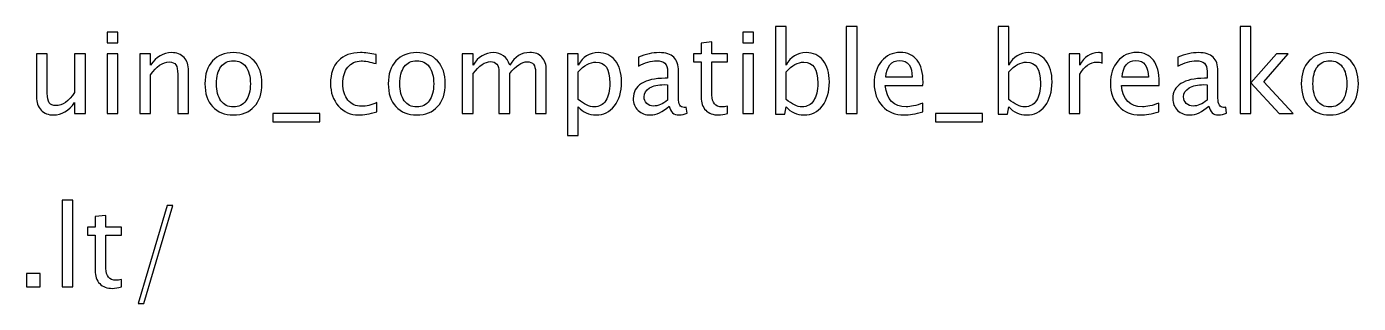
# Model space of a CAD drawing. Header units: centimetres. Extents: x -33.4 to 33.4, y -2.9 to 14.2.
# Drawn here: x 2.66 to 17.67, y 11.03 to 14.15 of the extents above; entities that cross this region are included whole.
import ezdxf

# ---------------------------------------------------------------- set-up
doc = ezdxf.new("R2010")
doc.units = ezdxf.units.CM
doc.header["$MEASUREMENT"] = 0
doc.layers.add('Layer 1', color=7, linetype='Continuous')

msp = doc.modelspace()

# ---------------------------------------------------------------- linework, layer by layer
at = {"layer": 'Layer 1'}
for points, knots in [([(11.09757, 13.16282), (11.09757, 13.16282), (11.09757, 14.14961), (11.09757, 14.14961), (11.09757, 14.14961), (11.09757, 14.14961), (11.21949, 14.14961), (11.21949, 14.14961), (11.21949, 14.14961), (11.21949, 14.14961), (11.21949, 13.71633), (11.21949, 13.71633), (11.21949, 13.71633), (11.26944, 13.81052), (11.34459, 13.85751), (11.4447, 13.85751), (11.4447, 13.85751), (11.52577, 13.85751), (11.58948, 13.82809), (11.63605, 13.76903), (11.63605, 13.76903), (11.68262, 13.70998), (11.7059, 13.62933), (11.7059, 13.5271), (11.7059, 13.5271), (11.7059, 13.41576), (11.67944, 13.3258), (11.62674, 13.25765), (11.62674, 13.25765), (11.57403, 13.18928), (11.50461, 13.1552), (11.41867, 13.1552), (11.41867, 13.1552), (11.33887, 13.1552), (11.27241, 13.18568), (11.21949, 13.24685), (11.21949, 13.24685), (11.21949, 13.24685), (11.20467, 13.16282), (11.20467, 13.16282), (11.20467, 13.16282), (11.20467, 13.16282), (11.09757, 13.16282), (11.09757, 13.16282)], [0, 0, 0, 0, 0.08333333, 0.08333333, 0.08333333, 0.08333333, 0.16666667, 0.16666667, 0.16666667, 0.16666667, 0.25, 0.25, 0.25, 0.25, 0.33333333, 0.33333333, 0.33333333, 0.33333333, 0.41666667, 0.41666667, 0.41666667, 0.41666667, 0.5, 0.5, 0.5, 0.5, 0.58333333, 0.58333333, 0.58333333, 0.58333333, 0.66666667, 0.66666667, 0.66666667, 0.66666667, 0.75, 0.75, 0.75, 0.75, 0.83333333, 0.83333333, 0.83333333, 0.83333333, 1, 1, 1, 1]), ([(11.89682, 13.17044), (11.89682, 13.17044), (11.89682, 14.14961), (11.89682, 14.14961), (11.89682, 14.14961), (11.89682, 14.14961), (12.01874, 14.14961), (12.01874, 14.14961), (12.01874, 14.14961), (12.01874, 14.14961), (12.01874, 13.17044), (12.01874, 13.17044), (12.01874, 13.17044), (12.01874, 13.17044), (11.89682, 13.17044), (11.89682, 13.17044)], [0, 0, 0, 0, 0.2, 0.2, 0.2, 0.2, 0.4, 0.4, 0.4, 0.4, 0.6, 0.6, 0.6, 0.6, 1, 1, 1, 1]), ([(13.60645, 13.16282), (13.60645, 13.16282), (13.60645, 14.14961), (13.60645, 14.14961), (13.60645, 14.14961), (13.60645, 14.14961), (13.72837, 14.14961), (13.72837, 14.14961), (13.72837, 14.14961), (13.72837, 14.14961), (13.72837, 13.71633), (13.72837, 13.71633), (13.72837, 13.71633), (13.77832, 13.81052), (13.85347, 13.85751), (13.95358, 13.85751), (13.95358, 13.85751), (14.03465, 13.85751), (14.09836, 13.82809), (14.14493, 13.76903), (14.14493, 13.76903), (14.1915, 13.70998), (14.21478, 13.62933), (14.21478, 13.5271), (14.21478, 13.5271), (14.21478, 13.41576), (14.18832, 13.3258), (14.13562, 13.25765), (14.13562, 13.25765), (14.08291, 13.18928), (14.01349, 13.1552), (13.92755, 13.1552), (13.92755, 13.1552), (13.84775, 13.1552), (13.78129, 13.18568), (13.72837, 13.24685), (13.72837, 13.24685), (13.72837, 13.24685), (13.71355, 13.16282), (13.71355, 13.16282), (13.71355, 13.16282), (13.71355, 13.16282), (13.60645, 13.16282), (13.60645, 13.16282)], [0, 0, 0, 0, 0.08333333, 0.08333333, 0.08333333, 0.08333333, 0.16666667, 0.16666667, 0.16666667, 0.16666667, 0.25, 0.25, 0.25, 0.25, 0.33333333, 0.33333333, 0.33333333, 0.33333333, 0.41666667, 0.41666667, 0.41666667, 0.41666667, 0.5, 0.5, 0.5, 0.5, 0.58333333, 0.58333333, 0.58333333, 0.58333333, 0.66666667, 0.66666667, 0.66666667, 0.66666667, 0.75, 0.75, 0.75, 0.75, 0.83333333, 0.83333333, 0.83333333, 0.83333333, 1, 1, 1, 1]), ([(16.33419, 13.17044), (16.33419, 13.17044), (16.33419, 14.14961), (16.33419, 14.14961), (16.33419, 14.14961), (16.33419, 14.14961), (16.45611, 14.14961), (16.45611, 14.14961), (16.45611, 14.14961), (16.45611, 14.14961), (16.45611, 13.51694), (16.45611, 13.51694), (16.45611, 13.51694), (16.45611, 13.51694), (16.74186, 13.84354), (16.74186, 13.84354), (16.74186, 13.84354), (16.74186, 13.84354), (16.87352, 13.84354), (16.87352, 13.84354), (16.87352, 13.84354), (16.87352, 13.84354), (16.60047, 13.52943), (16.60047, 13.52943), (16.60047, 13.52943), (16.60047, 13.52943), (16.93067, 13.17044), (16.93067, 13.17044), (16.93067, 13.17044), (16.93067, 13.17044), (16.77361, 13.17044), (16.77361, 13.17044), (16.77361, 13.17044), (16.77361, 13.17044), (16.45611, 13.51567), (16.45611, 13.51567), (16.45611, 13.51567), (16.45611, 13.51567), (16.45611, 13.17044), (16.45611, 13.17044), (16.45611, 13.17044), (16.45611, 13.17044), (16.33419, 13.17044), (16.33419, 13.17044)], [0, 0, 0, 0, 0.08333333, 0.08333333, 0.08333333, 0.08333333, 0.16666667, 0.16666667, 0.16666667, 0.16666667, 0.25, 0.25, 0.25, 0.25, 0.33333333, 0.33333333, 0.33333333, 0.33333333, 0.41666667, 0.41666667, 0.41666667, 0.41666667, 0.5, 0.5, 0.5, 0.5, 0.58333333, 0.58333333, 0.58333333, 0.58333333, 0.66666667, 0.66666667, 0.66666667, 0.66666667, 0.75, 0.75, 0.75, 0.75, 0.83333333, 0.83333333, 0.83333333, 0.83333333, 1, 1, 1, 1]), ([(3.56817, 13.96673), (3.56817, 13.96673), (3.56817, 14.08865), (3.56817, 14.08865), (3.56817, 14.08865), (3.56817, 14.08865), (3.69009, 14.08865), (3.69009, 14.08865), (3.69009, 14.08865), (3.69009, 14.08865), (3.69009, 13.96673), (3.69009, 13.96673), (3.69009, 13.96673), (3.69009, 13.96673), (3.56817, 13.96673), (3.56817, 13.96673)], [0, 0, 0, 0, 0.2, 0.2, 0.2, 0.2, 0.4, 0.4, 0.4, 0.4, 0.6, 0.6, 0.6, 0.6, 1, 1, 1, 1]), ([(10.55655, 13.17065), (10.51887, 13.16028), (10.48607, 13.1552), (10.45834, 13.1552), (10.45834, 13.1552), (10.39611, 13.1552), (10.34764, 13.17298), (10.31292, 13.20854), (10.31292, 13.20854), (10.278, 13.2441), (10.26064, 13.29342), (10.26064, 13.35671), (10.26064, 13.35671), (10.26064, 13.35671), (10.26064, 13.7521), (10.26064, 13.7521), (10.26064, 13.7521), (10.26064, 13.7521), (10.1764, 13.7521), (10.1764, 13.7521), (10.1764, 13.7521), (10.1764, 13.7521), (10.1764, 13.84354), (10.1764, 13.84354), (10.1764, 13.84354), (10.1764, 13.84354), (10.26064, 13.84354), (10.26064, 13.84354), (10.26064, 13.84354), (10.26064, 13.84354), (10.26064, 13.96525), (10.26064, 13.96525), (10.26064, 13.96525), (10.26064, 13.96525), (10.38256, 13.97689), (10.38256, 13.97689), (10.38256, 13.97689), (10.38256, 13.97689), (10.38256, 13.84354), (10.38256, 13.84354), (10.38256, 13.84354), (10.38256, 13.84354), (10.55909, 13.84354), (10.55909, 13.84354), (10.55909, 13.84354), (10.55909, 13.84354), (10.55909, 13.7521), (10.55909, 13.7521), (10.55909, 13.7521), (10.55909, 13.7521), (10.38256, 13.7521), (10.38256, 13.7521), (10.38256, 13.7521), (10.38256, 13.7521), (10.38256, 13.37872), (10.38256, 13.37872), (10.38256, 13.37872), (10.38256, 13.29067), (10.42087, 13.24664), (10.49728, 13.24664), (10.49728, 13.24664), (10.51358, 13.24664), (10.53327, 13.24939), (10.55655, 13.25468), (10.55655, 13.25468), (10.55655, 13.25468), (10.55655, 13.17065), (10.55655, 13.17065)], [0, 0, 0, 0, 0.05555556, 0.05555556, 0.05555556, 0.05555556, 0.11111111, 0.11111111, 0.11111111, 0.11111111, 0.16666667, 0.16666667, 0.16666667, 0.16666667, 0.22222222, 0.22222222, 0.22222222, 0.22222222, 0.27777778, 0.27777778, 0.27777778, 0.27777778, 0.33333333, 0.33333333, 0.33333333, 0.33333333, 0.38888889, 0.38888889, 0.38888889, 0.38888889, 0.44444444, 0.44444444, 0.44444444, 0.44444444, 0.5, 0.5, 0.5, 0.5, 0.55555556, 0.55555556, 0.55555556, 0.55555556, 0.61111111, 0.61111111, 0.61111111, 0.61111111, 0.66666667, 0.66666667, 0.66666667, 0.66666667, 0.72222222, 0.72222222, 0.72222222, 0.72222222, 0.77777778, 0.77777778, 0.77777778, 0.77777778, 0.83333333, 0.83333333, 0.83333333, 0.83333333, 0.88888889, 0.88888889, 0.88888889, 0.88888889, 1, 1, 1, 1]), ([(10.73054, 13.96673), (10.73054, 13.96673), (10.73054, 14.08865), (10.73054, 14.08865), (10.73054, 14.08865), (10.73054, 14.08865), (10.85246, 14.08865), (10.85246, 14.08865), (10.85246, 14.08865), (10.85246, 14.08865), (10.85246, 13.96673), (10.85246, 13.96673), (10.85246, 13.96673), (10.85246, 13.96673), (10.73054, 13.96673), (10.73054, 13.96673)], [0, 0, 0, 0, 0.2, 0.2, 0.2, 0.2, 0.4, 0.4, 0.4, 0.4, 0.6, 0.6, 0.6, 0.6, 1, 1, 1, 1]), ([(3.20156, 13.17044), (3.20156, 13.17044), (3.20156, 13.29702), (3.20156, 13.29702), (3.20156, 13.29702), (3.13658, 13.2024), (3.05763, 13.1552), (2.96492, 13.1552), (2.96492, 13.1552), (2.90607, 13.1552), (2.8593, 13.17362), (2.82458, 13.21066), (2.82458, 13.21066), (2.78966, 13.2477), (2.7723, 13.29744), (2.7723, 13.36031), (2.7723, 13.36031), (2.7723, 13.36031), (2.7723, 13.84354), (2.7723, 13.84354), (2.7723, 13.84354), (2.7723, 13.84354), (2.89422, 13.84354), (2.89422, 13.84354), (2.89422, 13.84354), (2.89422, 13.84354), (2.89422, 13.4001), (2.89422, 13.4001), (2.89422, 13.4001), (2.89422, 13.34951), (2.90163, 13.31374), (2.91623, 13.29257), (2.91623, 13.29257), (2.93105, 13.27119), (2.9556, 13.26061), (2.99011, 13.26061), (2.99011, 13.26061), (3.06461, 13.26061), (3.13531, 13.30951), (3.20156, 13.40751), (3.20156, 13.40751), (3.20156, 13.40751), (3.20156, 13.84354), (3.20156, 13.84354), (3.20156, 13.84354), (3.20156, 13.84354), (3.32348, 13.84354), (3.32348, 13.84354), (3.32348, 13.84354), (3.32348, 13.84354), (3.32348, 13.17044), (3.32348, 13.17044), (3.32348, 13.17044), (3.32348, 13.17044), (3.20156, 13.17044), (3.20156, 13.17044)], [0, 0, 0, 0, 0.06666667, 0.06666667, 0.06666667, 0.06666667, 0.13333333, 0.13333333, 0.13333333, 0.13333333, 0.2, 0.2, 0.2, 0.2, 0.26666667, 0.26666667, 0.26666667, 0.26666667, 0.33333333, 0.33333333, 0.33333333, 0.33333333, 0.4, 0.4, 0.4, 0.4, 0.46666667, 0.46666667, 0.46666667, 0.46666667, 0.53333333, 0.53333333, 0.53333333, 0.53333333, 0.6, 0.6, 0.6, 0.6, 0.66666667, 0.66666667, 0.66666667, 0.66666667, 0.73333333, 0.73333333, 0.73333333, 0.73333333, 0.8, 0.8, 0.8, 0.8, 0.86666667, 0.86666667, 0.86666667, 0.86666667, 1, 1, 1, 1]), ([(3.56817, 13.17044), (3.56817, 13.17044), (3.56817, 13.84354), (3.56817, 13.84354), (3.56817, 13.84354), (3.56817, 13.84354), (3.69009, 13.84354), (3.69009, 13.84354), (3.69009, 13.84354), (3.69009, 13.84354), (3.69009, 13.17044), (3.69009, 13.17044), (3.69009, 13.17044), (3.69009, 13.17044), (3.56817, 13.17044), (3.56817, 13.17044)], [0, 0, 0, 0, 0.2, 0.2, 0.2, 0.2, 0.4, 0.4, 0.4, 0.4, 0.6, 0.6, 0.6, 0.6, 1, 1, 1, 1]), ([(3.9352, 13.17044), (3.9352, 13.17044), (3.9352, 13.84354), (3.9352, 13.84354), (3.9352, 13.84354), (3.9352, 13.84354), (4.05712, 13.84354), (4.05712, 13.84354), (4.05712, 13.84354), (4.05712, 13.84354), (4.05712, 13.71633), (4.05712, 13.71633), (4.05712, 13.71633), (4.12168, 13.81052), (4.20084, 13.85751), (4.2944, 13.85751), (4.2944, 13.85751), (4.35324, 13.85751), (4.40002, 13.8391), (4.43452, 13.80205), (4.43452, 13.80205), (4.46902, 13.76522), (4.48638, 13.71548), (4.48638, 13.65325), (4.48638, 13.65325), (4.48638, 13.65325), (4.48638, 13.17044), (4.48638, 13.17044), (4.48638, 13.17044), (4.48638, 13.17044), (4.36446, 13.17044), (4.36446, 13.17044), (4.36446, 13.17044), (4.36446, 13.17044), (4.36446, 13.61346), (4.36446, 13.61346), (4.36446, 13.61346), (4.36446, 13.66341), (4.35705, 13.69897), (4.34245, 13.72014), (4.34245, 13.72014), (4.32763, 13.74152), (4.30329, 13.7521), (4.26921, 13.7521), (4.26921, 13.7521), (4.19428, 13.7521), (4.12358, 13.70321), (4.05712, 13.60542), (4.05712, 13.60542), (4.05712, 13.60542), (4.05712, 13.17044), (4.05712, 13.17044), (4.05712, 13.17044), (4.05712, 13.17044), (3.9352, 13.17044), (3.9352, 13.17044)], [0, 0, 0, 0, 0.06666667, 0.06666667, 0.06666667, 0.06666667, 0.13333333, 0.13333333, 0.13333333, 0.13333333, 0.2, 0.2, 0.2, 0.2, 0.26666667, 0.26666667, 0.26666667, 0.26666667, 0.33333333, 0.33333333, 0.33333333, 0.33333333, 0.4, 0.4, 0.4, 0.4, 0.46666667, 0.46666667, 0.46666667, 0.46666667, 0.53333333, 0.53333333, 0.53333333, 0.53333333, 0.6, 0.6, 0.6, 0.6, 0.66666667, 0.66666667, 0.66666667, 0.66666667, 0.73333333, 0.73333333, 0.73333333, 0.73333333, 0.8, 0.8, 0.8, 0.8, 0.86666667, 0.86666667, 0.86666667, 0.86666667, 1, 1, 1, 1]), ([(4.99142, 13.1552), (4.89257, 13.1552), (4.81426, 13.18674), (4.75668, 13.24982), (4.75668, 13.24982), (4.6989, 13.31289), (4.67011, 13.39862), (4.67011, 13.50678), (4.67011, 13.50678), (4.67011, 13.61473), (4.6989, 13.70024), (4.75668, 13.76311), (4.75668, 13.76311), (4.81426, 13.82597), (4.89257, 13.85751), (4.99142, 13.85751), (4.99142, 13.85751), (5.09027, 13.85751), (5.16859, 13.82597), (5.22616, 13.76311), (5.22616, 13.76311), (5.28394, 13.70024), (5.31273, 13.61473), (5.31273, 13.50678), (5.31273, 13.50678), (5.31273, 13.39862), (5.28394, 13.31289), (5.22616, 13.24982), (5.22616, 13.24982), (5.16859, 13.18674), (5.09027, 13.1552), (4.99142, 13.1552)], [0, 0, 0, 0, 0.11111111, 0.11111111, 0.11111111, 0.11111111, 0.22222222, 0.22222222, 0.22222222, 0.22222222, 0.33333333, 0.33333333, 0.33333333, 0.33333333, 0.44444444, 0.44444444, 0.44444444, 0.44444444, 0.55555556, 0.55555556, 0.55555556, 0.55555556, 0.66666667, 0.66666667, 0.66666667, 0.66666667, 0.77777778, 0.77777778, 0.77777778, 0.77777778, 1, 1, 1, 1]), ([(6.60601, 13.19076), (6.52706, 13.16705), (6.4589, 13.1552), (6.40154, 13.1552), (6.40154, 13.1552), (6.31052, 13.1552), (6.23517, 13.18886), (6.17527, 13.25595), (6.17527, 13.25595), (6.11537, 13.32326), (6.08531, 13.40814), (6.08531, 13.51038), (6.08531, 13.51038), (6.08531, 13.6196), (6.11494, 13.7049), (6.17421, 13.76586), (6.17421, 13.76586), (6.23348, 13.82703), (6.31624, 13.85751), (6.4225, 13.85751), (6.4225, 13.85751), (6.47478, 13.85751), (6.53362, 13.85031), (6.59839, 13.83592), (6.59839, 13.83592), (6.59839, 13.83592), (6.59839, 13.73305), (6.59839, 13.73305), (6.59839, 13.73305), (6.5296, 13.75337), (6.47351, 13.76353), (6.43033, 13.76353), (6.43033, 13.76353), (6.36767, 13.76353), (6.31751, 13.74004), (6.28004, 13.69326), (6.28004, 13.69326), (6.24258, 13.64648), (6.22374, 13.58404), (6.22374, 13.50614), (6.22374, 13.50614), (6.22374, 13.43058), (6.24321, 13.36962), (6.28195, 13.32284), (6.28195, 13.32284), (6.32068, 13.27627), (6.37127, 13.25299), (6.43414, 13.25299), (6.43414, 13.25299), (6.48981, 13.25299), (6.54696, 13.26738), (6.60601, 13.29617), (6.60601, 13.29617), (6.60601, 13.29617), (6.60601, 13.19076), (6.60601, 13.19076)], [0, 0, 0, 0, 0.06666667, 0.06666667, 0.06666667, 0.06666667, 0.13333333, 0.13333333, 0.13333333, 0.13333333, 0.2, 0.2, 0.2, 0.2, 0.26666667, 0.26666667, 0.26666667, 0.26666667, 0.33333333, 0.33333333, 0.33333333, 0.33333333, 0.4, 0.4, 0.4, 0.4, 0.46666667, 0.46666667, 0.46666667, 0.46666667, 0.53333333, 0.53333333, 0.53333333, 0.53333333, 0.6, 0.6, 0.6, 0.6, 0.66666667, 0.66666667, 0.66666667, 0.66666667, 0.73333333, 0.73333333, 0.73333333, 0.73333333, 0.8, 0.8, 0.8, 0.8, 0.86666667, 0.86666667, 0.86666667, 0.86666667, 1, 1, 1, 1]), ([(7.05707, 13.1552), (6.95822, 13.1552), (6.87991, 13.18674), (6.82233, 13.24982), (6.82233, 13.24982), (6.76455, 13.31289), (6.73576, 13.39862), (6.73576, 13.50678), (6.73576, 13.50678), (6.73576, 13.61473), (6.76455, 13.70024), (6.82233, 13.76311), (6.82233, 13.76311), (6.87991, 13.82597), (6.95822, 13.85751), (7.05707, 13.85751), (7.05707, 13.85751), (7.15592, 13.85751), (7.23424, 13.82597), (7.29181, 13.76311), (7.29181, 13.76311), (7.34959, 13.70024), (7.37838, 13.61473), (7.37838, 13.50678), (7.37838, 13.50678), (7.37838, 13.39862), (7.34959, 13.31289), (7.29181, 13.24982), (7.29181, 13.24982), (7.23424, 13.18674), (7.15592, 13.1552), (7.05707, 13.1552)], [0, 0, 0, 0, 0.11111111, 0.11111111, 0.11111111, 0.11111111, 0.22222222, 0.22222222, 0.22222222, 0.22222222, 0.33333333, 0.33333333, 0.33333333, 0.33333333, 0.44444444, 0.44444444, 0.44444444, 0.44444444, 0.55555556, 0.55555556, 0.55555556, 0.55555556, 0.66666667, 0.66666667, 0.66666667, 0.66666667, 0.77777778, 0.77777778, 0.77777778, 0.77777778, 1, 1, 1, 1]), ([(7.5693, 13.17044), (7.5693, 13.17044), (7.5693, 13.84354), (7.5693, 13.84354), (7.5693, 13.84354), (7.5693, 13.84354), (7.69122, 13.84354), (7.69122, 13.84354), (7.69122, 13.84354), (7.69122, 13.84354), (7.69122, 13.71633), (7.69122, 13.71633), (7.69122, 13.71633), (7.7507, 13.81052), (7.8269, 13.85751), (7.92024, 13.85751), (7.92024, 13.85751), (8.0102, 13.85751), (8.07137, 13.81052), (8.10397, 13.71633), (8.10397, 13.71633), (8.16176, 13.81137), (8.23711, 13.85878), (8.32961, 13.85878), (8.32961, 13.85878), (8.38866, 13.85878), (8.43459, 13.84142), (8.4674, 13.8065), (8.4674, 13.8065), (8.50021, 13.77157), (8.51672, 13.72268), (8.51672, 13.65981), (8.51672, 13.65981), (8.51672, 13.65981), (8.51672, 13.17044), (8.51672, 13.17044), (8.51672, 13.17044), (8.51672, 13.17044), (8.3948, 13.17044), (8.3948, 13.17044), (8.3948, 13.17044), (8.3948, 13.17044), (8.3948, 13.63971), (8.3948, 13.63971), (8.3948, 13.63971), (8.3948, 13.71633), (8.36432, 13.75464), (8.30336, 13.75464), (8.30336, 13.75464), (8.24007, 13.75464), (8.17361, 13.70998), (8.10397, 13.62044), (8.10397, 13.62044), (8.10397, 13.62044), (8.10397, 13.17044), (8.10397, 13.17044), (8.10397, 13.17044), (8.10397, 13.17044), (7.98205, 13.17044), (7.98205, 13.17044), (7.98205, 13.17044), (7.98205, 13.17044), (7.98205, 13.64013), (7.98205, 13.64013), (7.98205, 13.64013), (7.98205, 13.71739), (7.95115, 13.75591), (7.88913, 13.75591), (7.88913, 13.75591), (7.82753, 13.75591), (7.76149, 13.71104), (7.69122, 13.62108), (7.69122, 13.62108), (7.69122, 13.62108), (7.69122, 13.17044), (7.69122, 13.17044), (7.69122, 13.17044), (7.69122, 13.17044), (7.5693, 13.17044), (7.5693, 13.17044)], [0, 0, 0, 0, 0.04761905, 0.04761905, 0.04761905, 0.04761905, 0.0952381, 0.0952381, 0.0952381, 0.0952381, 0.14285714, 0.14285714, 0.14285714, 0.14285714, 0.19047619, 0.19047619, 0.19047619, 0.19047619, 0.23809524, 0.23809524, 0.23809524, 0.23809524, 0.28571429, 0.28571429, 0.28571429, 0.28571429, 0.33333333, 0.33333333, 0.33333333, 0.33333333, 0.38095238, 0.38095238, 0.38095238, 0.38095238, 0.42857143, 0.42857143, 0.42857143, 0.42857143, 0.47619048, 0.47619048, 0.47619048, 0.47619048, 0.52380952, 0.52380952, 0.52380952, 0.52380952, 0.57142857, 0.57142857, 0.57142857, 0.57142857, 0.61904762, 0.61904762, 0.61904762, 0.61904762, 0.66666667, 0.66666667, 0.66666667, 0.66666667, 0.71428571, 0.71428571, 0.71428571, 0.71428571, 0.76190476, 0.76190476, 0.76190476, 0.76190476, 0.80952381, 0.80952381, 0.80952381, 0.80952381, 0.85714286, 0.85714286, 0.85714286, 0.85714286, 0.9047619, 0.9047619, 0.9047619, 0.9047619, 1, 1, 1, 1]), ([(8.75506, 12.92533), (8.75506, 12.92533), (8.75506, 13.84354), (8.75506, 13.84354), (8.75506, 13.84354), (8.75506, 13.84354), (8.87698, 13.84354), (8.87698, 13.84354), (8.87698, 13.84354), (8.87698, 13.84354), (8.87698, 13.71633), (8.87698, 13.71633), (8.87698, 13.71633), (8.92693, 13.81052), (9.00208, 13.85751), (9.10219, 13.85751), (9.10219, 13.85751), (9.18326, 13.85751), (9.24697, 13.82809), (9.29354, 13.76903), (9.29354, 13.76903), (9.34011, 13.70998), (9.36339, 13.62933), (9.36339, 13.5271), (9.36339, 13.5271), (9.36339, 13.41576), (9.33693, 13.3258), (9.28423, 13.25765), (9.28423, 13.25765), (9.23152, 13.18928), (9.1621, 13.1552), (9.07616, 13.1552), (9.07616, 13.1552), (8.99636, 13.1552), (8.9299, 13.18568), (8.87698, 13.24685), (8.87698, 13.24685), (8.87698, 13.24685), (8.87698, 12.92533), (8.87698, 12.92533), (8.87698, 12.92533), (8.87698, 12.92533), (8.75506, 12.92533), (8.75506, 12.92533)], [0, 0, 0, 0, 0.08333333, 0.08333333, 0.08333333, 0.08333333, 0.16666667, 0.16666667, 0.16666667, 0.16666667, 0.25, 0.25, 0.25, 0.25, 0.33333333, 0.33333333, 0.33333333, 0.33333333, 0.41666667, 0.41666667, 0.41666667, 0.41666667, 0.5, 0.5, 0.5, 0.5, 0.58333333, 0.58333333, 0.58333333, 0.58333333, 0.66666667, 0.66666667, 0.66666667, 0.66666667, 0.75, 0.75, 0.75, 0.75, 0.83333333, 0.83333333, 0.83333333, 0.83333333, 1, 1, 1, 1]), ([(9.90123, 13.25617), (9.828, 13.18886), (9.75751, 13.1552), (9.68978, 13.1552), (9.68978, 13.1552), (9.63411, 13.1552), (9.58775, 13.17256), (9.55114, 13.20748), (9.55114, 13.20748), (9.51431, 13.24241), (9.49589, 13.28643), (9.49589, 13.33956), (9.49589, 13.33956), (9.49589, 13.41301), (9.52679, 13.46953), (9.5886, 13.5089), (9.5886, 13.5089), (9.65041, 13.54827), (9.7391, 13.56795), (9.85467, 13.56795), (9.85467, 13.56795), (9.85467, 13.56795), (9.88324, 13.56795), (9.88324, 13.56795), (9.88324, 13.56795), (9.88324, 13.56795), (9.88324, 13.64902), (9.88324, 13.64902), (9.88324, 13.64902), (9.88324, 13.72712), (9.8426, 13.76607), (9.76111, 13.76607), (9.76111, 13.76607), (9.69803, 13.76607), (9.62903, 13.74617), (9.55431, 13.70638), (9.55431, 13.70638), (9.55431, 13.70638), (9.55431, 13.80671), (9.55431, 13.80671), (9.55431, 13.80671), (9.63644, 13.84058), (9.71391, 13.85751), (9.78651, 13.85751), (9.78651, 13.85751), (9.86123, 13.85751), (9.91647, 13.84058), (9.95182, 13.8065), (9.95182, 13.8065), (9.98738, 13.77242), (10.00516, 13.71993), (10.00516, 13.64902), (10.00516, 13.64902), (10.00516, 13.64902), (10.00516, 13.34485), (10.00516, 13.34485), (10.00516, 13.34485), (10.00516, 13.27522), (10.02654, 13.24029), (10.06951, 13.24029), (10.06951, 13.24029), (10.0748, 13.24029), (10.08263, 13.24114), (10.093, 13.24283), (10.093, 13.24283), (10.093, 13.24283), (10.10168, 13.1751), (10.10168, 13.1751), (10.10168, 13.1751), (10.07395, 13.16176), (10.04347, 13.1552), (10.01003, 13.1552), (10.01003, 13.1552), (9.95309, 13.1552), (9.9169, 13.18886), (9.90123, 13.25617)], [0, 0, 0, 0, 0.05, 0.05, 0.05, 0.05, 0.1, 0.1, 0.1, 0.1, 0.15, 0.15, 0.15, 0.15, 0.2, 0.2, 0.2, 0.2, 0.25, 0.25, 0.25, 0.25, 0.3, 0.3, 0.3, 0.3, 0.35, 0.35, 0.35, 0.35, 0.4, 0.4, 0.4, 0.4, 0.45, 0.45, 0.45, 0.45, 0.5, 0.5, 0.5, 0.5, 0.55, 0.55, 0.55, 0.55, 0.6, 0.6, 0.6, 0.6, 0.65, 0.65, 0.65, 0.65, 0.7, 0.7, 0.7, 0.7, 0.75, 0.75, 0.75, 0.75, 0.8, 0.8, 0.8, 0.8, 0.85, 0.85, 0.85, 0.85, 0.9, 0.9, 0.9, 0.9, 1, 1, 1, 1]), ([(10.73054, 13.17044), (10.73054, 13.17044), (10.73054, 13.84354), (10.73054, 13.84354), (10.73054, 13.84354), (10.73054, 13.84354), (10.85246, 13.84354), (10.85246, 13.84354), (10.85246, 13.84354), (10.85246, 13.84354), (10.85246, 13.17044), (10.85246, 13.17044), (10.85246, 13.17044), (10.85246, 13.17044), (10.73054, 13.17044), (10.73054, 13.17044)], [0, 0, 0, 0, 0.2, 0.2, 0.2, 0.2, 0.4, 0.4, 0.4, 0.4, 0.6, 0.6, 0.6, 0.6, 1, 1, 1, 1]), ([(12.75788, 13.19203), (12.67597, 13.16748), (12.6059, 13.1552), (12.54748, 13.1552), (12.54748, 13.1552), (12.44779, 13.1552), (12.36672, 13.18822), (12.30428, 13.25405), (12.30428, 13.25405), (12.24184, 13.31988), (12.21051, 13.40518), (12.21051, 13.51017), (12.21051, 13.51017), (12.21051, 13.61198), (12.23803, 13.69559), (12.29327, 13.76099), (12.29327, 13.76099), (12.34852, 13.82618), (12.41921, 13.85878), (12.50536, 13.85878), (12.50536, 13.85878), (12.58685, 13.85878), (12.64993, 13.82978), (12.69438, 13.77179), (12.69438, 13.77179), (12.73883, 13.71379), (12.76106, 13.63166), (12.76106, 13.52519), (12.76106, 13.52519), (12.76106, 13.52519), (12.76042, 13.48794), (12.76042, 13.48794), (12.76042, 13.48794), (12.76042, 13.48794), (12.33497, 13.48794), (12.33497, 13.48794), (12.33497, 13.48794), (12.35275, 13.32707), (12.43128, 13.24664), (12.57034, 13.24664), (12.57034, 13.24664), (12.62136, 13.24664), (12.6838, 13.26103), (12.75788, 13.28982), (12.75788, 13.28982), (12.75788, 13.28982), (12.75788, 13.19203), (12.75788, 13.19203)], [0, 0, 0, 0, 0.07692308, 0.07692308, 0.07692308, 0.07692308, 0.15384615, 0.15384615, 0.15384615, 0.15384615, 0.23076923, 0.23076923, 0.23076923, 0.23076923, 0.30769231, 0.30769231, 0.30769231, 0.30769231, 0.38461538, 0.38461538, 0.38461538, 0.38461538, 0.46153846, 0.46153846, 0.46153846, 0.46153846, 0.53846154, 0.53846154, 0.53846154, 0.53846154, 0.61538462, 0.61538462, 0.61538462, 0.61538462, 0.69230769, 0.69230769, 0.69230769, 0.69230769, 0.76923077, 0.76923077, 0.76923077, 0.76923077, 0.84615385, 0.84615385, 0.84615385, 0.84615385, 1, 1, 1, 1]), ([(14.4057, 13.17044), (14.4057, 13.17044), (14.4057, 13.84354), (14.4057, 13.84354), (14.4057, 13.84354), (14.4057, 13.84354), (14.52762, 13.84354), (14.52762, 13.84354), (14.52762, 13.84354), (14.52762, 13.84354), (14.52762, 13.71633), (14.52762, 13.71633), (14.52762, 13.71633), (14.57609, 13.81052), (14.64637, 13.85751), (14.73865, 13.85751), (14.73865, 13.85751), (14.75114, 13.85751), (14.76426, 13.85645), (14.77781, 13.85434), (14.77781, 13.85434), (14.77781, 13.85434), (14.77781, 13.74025), (14.77781, 13.74025), (14.77781, 13.74025), (14.75664, 13.74723), (14.73802, 13.75083), (14.72193, 13.75083), (14.72193, 13.75083), (14.64446, 13.75083), (14.57969, 13.70511), (14.52762, 13.61346), (14.52762, 13.61346), (14.52762, 13.61346), (14.52762, 13.17044), (14.52762, 13.17044), (14.52762, 13.17044), (14.52762, 13.17044), (14.4057, 13.17044), (14.4057, 13.17044)], [0, 0, 0, 0, 0.09090909, 0.09090909, 0.09090909, 0.09090909, 0.18181818, 0.18181818, 0.18181818, 0.18181818, 0.27272727, 0.27272727, 0.27272727, 0.27272727, 0.36363636, 0.36363636, 0.36363636, 0.36363636, 0.45454545, 0.45454545, 0.45454545, 0.45454545, 0.54545455, 0.54545455, 0.54545455, 0.54545455, 0.63636364, 0.63636364, 0.63636364, 0.63636364, 0.72727273, 0.72727273, 0.72727273, 0.72727273, 0.81818182, 0.81818182, 0.81818182, 0.81818182, 1, 1, 1, 1]), ([(15.41937, 13.19203), (15.33746, 13.16748), (15.26739, 13.1552), (15.20897, 13.1552), (15.20897, 13.1552), (15.10928, 13.1552), (15.02821, 13.18822), (14.96577, 13.25405), (14.96577, 13.25405), (14.90333, 13.31988), (14.872, 13.40518), (14.872, 13.51017), (14.872, 13.51017), (14.872, 13.61198), (14.89952, 13.69559), (14.95476, 13.76099), (14.95476, 13.76099), (15.01001, 13.82618), (15.0807, 13.85878), (15.16685, 13.85878), (15.16685, 13.85878), (15.24834, 13.85878), (15.31142, 13.82978), (15.35587, 13.77179), (15.35587, 13.77179), (15.40032, 13.71379), (15.42255, 13.63166), (15.42255, 13.52519), (15.42255, 13.52519), (15.42255, 13.52519), (15.42191, 13.48794), (15.42191, 13.48794), (15.42191, 13.48794), (15.42191, 13.48794), (14.99646, 13.48794), (14.99646, 13.48794), (14.99646, 13.48794), (15.01424, 13.32707), (15.09277, 13.24664), (15.23183, 13.24664), (15.23183, 13.24664), (15.28285, 13.24664), (15.34529, 13.26103), (15.41937, 13.28982), (15.41937, 13.28982), (15.41937, 13.28982), (15.41937, 13.19203), (15.41937, 13.19203)], [0, 0, 0, 0, 0.07692308, 0.07692308, 0.07692308, 0.07692308, 0.15384615, 0.15384615, 0.15384615, 0.15384615, 0.23076923, 0.23076923, 0.23076923, 0.23076923, 0.30769231, 0.30769231, 0.30769231, 0.30769231, 0.38461538, 0.38461538, 0.38461538, 0.38461538, 0.46153846, 0.46153846, 0.46153846, 0.46153846, 0.53846154, 0.53846154, 0.53846154, 0.53846154, 0.61538462, 0.61538462, 0.61538462, 0.61538462, 0.69230769, 0.69230769, 0.69230769, 0.69230769, 0.76923077, 0.76923077, 0.76923077, 0.76923077, 0.84615385, 0.84615385, 0.84615385, 0.84615385, 1, 1, 1, 1]), ([(15.97986, 13.25617), (15.90663, 13.18886), (15.83614, 13.1552), (15.76841, 13.1552), (15.76841, 13.1552), (15.71274, 13.1552), (15.66638, 13.17256), (15.62977, 13.20748), (15.62977, 13.20748), (15.59294, 13.24241), (15.57452, 13.28643), (15.57452, 13.33956), (15.57452, 13.33956), (15.57452, 13.41301), (15.60542, 13.46953), (15.66723, 13.5089), (15.66723, 13.5089), (15.72904, 13.54827), (15.81773, 13.56795), (15.9333, 13.56795), (15.9333, 13.56795), (15.9333, 13.56795), (15.96187, 13.56795), (15.96187, 13.56795), (15.96187, 13.56795), (15.96187, 13.56795), (15.96187, 13.64902), (15.96187, 13.64902), (15.96187, 13.64902), (15.96187, 13.72712), (15.92123, 13.76607), (15.83974, 13.76607), (15.83974, 13.76607), (15.77666, 13.76607), (15.70766, 13.74617), (15.63294, 13.70638), (15.63294, 13.70638), (15.63294, 13.70638), (15.63294, 13.80671), (15.63294, 13.80671), (15.63294, 13.80671), (15.71507, 13.84058), (15.79254, 13.85751), (15.86514, 13.85751), (15.86514, 13.85751), (15.93986, 13.85751), (15.9951, 13.84058), (16.03045, 13.8065), (16.03045, 13.8065), (16.06601, 13.77242), (16.08379, 13.71993), (16.08379, 13.64902), (16.08379, 13.64902), (16.08379, 13.64902), (16.08379, 13.34485), (16.08379, 13.34485), (16.08379, 13.34485), (16.08379, 13.27522), (16.10517, 13.24029), (16.14814, 13.24029), (16.14814, 13.24029), (16.15343, 13.24029), (16.16126, 13.24114), (16.17163, 13.24283), (16.17163, 13.24283), (16.17163, 13.24283), (16.18031, 13.1751), (16.18031, 13.1751), (16.18031, 13.1751), (16.15258, 13.16176), (16.1221, 13.1552), (16.08866, 13.1552), (16.08866, 13.1552), (16.03172, 13.1552), (15.99553, 13.18886), (15.97986, 13.25617)], [0, 0, 0, 0, 0.05, 0.05, 0.05, 0.05, 0.1, 0.1, 0.1, 0.1, 0.15, 0.15, 0.15, 0.15, 0.2, 0.2, 0.2, 0.2, 0.25, 0.25, 0.25, 0.25, 0.3, 0.3, 0.3, 0.3, 0.35, 0.35, 0.35, 0.35, 0.4, 0.4, 0.4, 0.4, 0.45, 0.45, 0.45, 0.45, 0.5, 0.5, 0.5, 0.5, 0.55, 0.55, 0.55, 0.55, 0.6, 0.6, 0.6, 0.6, 0.65, 0.65, 0.65, 0.65, 0.7, 0.7, 0.7, 0.7, 0.75, 0.75, 0.75, 0.75, 0.8, 0.8, 0.8, 0.8, 0.85, 0.85, 0.85, 0.85, 0.9, 0.9, 0.9, 0.9, 1, 1, 1, 1]), ([(17.34448, 13.1552), (17.24563, 13.1552), (17.16732, 13.18674), (17.10974, 13.24982), (17.10974, 13.24982), (17.05196, 13.31289), (17.02317, 13.39862), (17.02317, 13.50678), (17.02317, 13.50678), (17.02317, 13.61473), (17.05196, 13.70024), (17.10974, 13.76311), (17.10974, 13.76311), (17.16732, 13.82597), (17.24563, 13.85751), (17.34448, 13.85751), (17.34448, 13.85751), (17.44333, 13.85751), (17.52165, 13.82597), (17.57922, 13.76311), (17.57922, 13.76311), (17.637, 13.70024), (17.66579, 13.61473), (17.66579, 13.50678), (17.66579, 13.50678), (17.66579, 13.39862), (17.637, 13.31289), (17.57922, 13.24982), (17.57922, 13.24982), (17.52165, 13.18674), (17.44333, 13.1552), (17.34448, 13.1552)], [0, 0, 0, 0, 0.11111111, 0.11111111, 0.11111111, 0.11111111, 0.22222222, 0.22222222, 0.22222222, 0.22222222, 0.33333333, 0.33333333, 0.33333333, 0.33333333, 0.44444444, 0.44444444, 0.44444444, 0.44444444, 0.55555556, 0.55555556, 0.55555556, 0.55555556, 0.66666667, 0.66666667, 0.66666667, 0.66666667, 0.77777778, 0.77777778, 0.77777778, 0.77777778, 1, 1, 1, 1]), ([(4.99121, 13.24664), (5.05153, 13.24664), (5.09852, 13.26929), (5.13197, 13.3148), (5.13197, 13.3148), (5.1652, 13.36009), (5.18192, 13.42423), (5.18192, 13.50678), (5.18192, 13.50678), (5.18192, 13.58912), (5.1652, 13.65304), (5.13197, 13.69834), (5.13197, 13.69834), (5.09852, 13.74342), (5.05153, 13.76607), (4.99121, 13.76607), (4.99121, 13.76607), (4.93067, 13.76607), (4.88368, 13.74342), (4.85066, 13.69834), (4.85066, 13.69834), (4.81743, 13.65304), (4.80092, 13.58912), (4.80092, 13.50678), (4.80092, 13.50678), (4.80092, 13.42423), (4.81743, 13.36009), (4.85066, 13.3148), (4.85066, 13.3148), (4.88368, 13.26929), (4.93067, 13.24664), (4.99121, 13.24664)], [0, 0, 0, 0, 0.11111111, 0.11111111, 0.11111111, 0.11111111, 0.22222222, 0.22222222, 0.22222222, 0.22222222, 0.33333333, 0.33333333, 0.33333333, 0.33333333, 0.44444444, 0.44444444, 0.44444444, 0.44444444, 0.55555556, 0.55555556, 0.55555556, 0.55555556, 0.66666667, 0.66666667, 0.66666667, 0.66666667, 0.77777778, 0.77777778, 0.77777778, 0.77777778, 1, 1, 1, 1]), ([(7.05686, 13.24664), (7.11718, 13.24664), (7.16417, 13.26929), (7.19762, 13.3148), (7.19762, 13.3148), (7.23085, 13.36009), (7.24757, 13.42423), (7.24757, 13.50678), (7.24757, 13.50678), (7.24757, 13.58912), (7.23085, 13.65304), (7.19762, 13.69834), (7.19762, 13.69834), (7.16417, 13.74342), (7.11718, 13.76607), (7.05686, 13.76607), (7.05686, 13.76607), (6.99632, 13.76607), (6.94933, 13.74342), (6.91631, 13.69834), (6.91631, 13.69834), (6.88308, 13.65304), (6.86657, 13.58912), (6.86657, 13.50678), (6.86657, 13.50678), (6.86657, 13.42423), (6.88308, 13.36009), (6.91631, 13.3148), (6.91631, 13.3148), (6.94933, 13.26929), (6.99632, 13.24664), (7.05686, 13.24664)], [0, 0, 0, 0, 0.11111111, 0.11111111, 0.11111111, 0.11111111, 0.22222222, 0.22222222, 0.22222222, 0.22222222, 0.33333333, 0.33333333, 0.33333333, 0.33333333, 0.44444444, 0.44444444, 0.44444444, 0.44444444, 0.55555556, 0.55555556, 0.55555556, 0.55555556, 0.66666667, 0.66666667, 0.66666667, 0.66666667, 0.77777778, 0.77777778, 0.77777778, 0.77777778, 1, 1, 1, 1]), ([(8.87698, 13.33088), (8.93985, 13.27479), (8.99975, 13.24664), (9.05669, 13.24664), (9.05669, 13.24664), (9.11278, 13.24664), (9.15617, 13.27014), (9.18665, 13.31691), (9.18665, 13.31691), (9.21734, 13.36369), (9.23258, 13.42952), (9.23258, 13.51461), (9.23258, 13.51461), (9.23258, 13.67209), (9.18051, 13.75083), (9.07637, 13.75083), (9.07637, 13.75083), (9.00821, 13.75083), (8.94175, 13.714), (8.87698, 13.64013), (8.87698, 13.64013), (8.87698, 13.64013), (8.87698, 13.33088), (8.87698, 13.33088)], [0, 0, 0, 0, 0.14285714, 0.14285714, 0.14285714, 0.14285714, 0.28571429, 0.28571429, 0.28571429, 0.28571429, 0.42857143, 0.42857143, 0.42857143, 0.42857143, 0.57142857, 0.57142857, 0.57142857, 0.57142857, 0.71428571, 0.71428571, 0.71428571, 0.71428571, 1, 1, 1, 1]), ([(11.21949, 13.33088), (11.28236, 13.27479), (11.34226, 13.24664), (11.3992, 13.24664), (11.3992, 13.24664), (11.45529, 13.24664), (11.49868, 13.27014), (11.52916, 13.31691), (11.52916, 13.31691), (11.55985, 13.36369), (11.57509, 13.42952), (11.57509, 13.51461), (11.57509, 13.51461), (11.57509, 13.67209), (11.52302, 13.75083), (11.41888, 13.75083), (11.41888, 13.75083), (11.35072, 13.75083), (11.28426, 13.714), (11.21949, 13.64013), (11.21949, 13.64013), (11.21949, 13.64013), (11.21949, 13.33088), (11.21949, 13.33088)], [0, 0, 0, 0, 0.14285714, 0.14285714, 0.14285714, 0.14285714, 0.28571429, 0.28571429, 0.28571429, 0.28571429, 0.42857143, 0.42857143, 0.42857143, 0.42857143, 0.57142857, 0.57142857, 0.57142857, 0.57142857, 0.71428571, 0.71428571, 0.71428571, 0.71428571, 1, 1, 1, 1]), ([(12.34132, 13.57938), (12.34132, 13.57938), (12.6385, 13.57938), (12.6385, 13.57938), (12.6385, 13.57938), (12.6385, 13.70469), (12.59172, 13.76734), (12.49838, 13.76734), (12.49838, 13.76734), (12.4044, 13.76734), (12.35212, 13.70469), (12.34132, 13.57938)], [0, 0, 0, 0, 0.25, 0.25, 0.25, 0.25, 0.5, 0.5, 0.5, 0.5, 1, 1, 1, 1]), ([(13.72837, 13.33088), (13.79124, 13.27479), (13.85114, 13.24664), (13.90808, 13.24664), (13.90808, 13.24664), (13.96417, 13.24664), (14.00756, 13.27014), (14.03804, 13.31691), (14.03804, 13.31691), (14.06873, 13.36369), (14.08397, 13.42952), (14.08397, 13.51461), (14.08397, 13.51461), (14.08397, 13.67209), (14.0319, 13.75083), (13.92776, 13.75083), (13.92776, 13.75083), (13.8596, 13.75083), (13.79314, 13.714), (13.72837, 13.64013), (13.72837, 13.64013), (13.72837, 13.64013), (13.72837, 13.33088), (13.72837, 13.33088)], [0, 0, 0, 0, 0.14285714, 0.14285714, 0.14285714, 0.14285714, 0.28571429, 0.28571429, 0.28571429, 0.28571429, 0.42857143, 0.42857143, 0.42857143, 0.42857143, 0.57142857, 0.57142857, 0.57142857, 0.57142857, 0.71428571, 0.71428571, 0.71428571, 0.71428571, 1, 1, 1, 1]), ([(15.00281, 13.57938), (15.00281, 13.57938), (15.29999, 13.57938), (15.29999, 13.57938), (15.29999, 13.57938), (15.29999, 13.70469), (15.25321, 13.76734), (15.15987, 13.76734), (15.15987, 13.76734), (15.06589, 13.76734), (15.01361, 13.70469), (15.00281, 13.57938)], [0, 0, 0, 0, 0.25, 0.25, 0.25, 0.25, 0.5, 0.5, 0.5, 0.5, 1, 1, 1, 1]), ([(17.34427, 13.24664), (17.40459, 13.24664), (17.45158, 13.26929), (17.48503, 13.3148), (17.48503, 13.3148), (17.51826, 13.36009), (17.53498, 13.42423), (17.53498, 13.50678), (17.53498, 13.50678), (17.53498, 13.58912), (17.51826, 13.65304), (17.48503, 13.69834), (17.48503, 13.69834), (17.45158, 13.74342), (17.40459, 13.76607), (17.34427, 13.76607), (17.34427, 13.76607), (17.28373, 13.76607), (17.23674, 13.74342), (17.20372, 13.69834), (17.20372, 13.69834), (17.17049, 13.65304), (17.15398, 13.58912), (17.15398, 13.50678), (17.15398, 13.50678), (17.15398, 13.42423), (17.17049, 13.36009), (17.20372, 13.3148), (17.20372, 13.3148), (17.23674, 13.26929), (17.28373, 13.24664), (17.34427, 13.24664)], [0, 0, 0, 0, 0.11111111, 0.11111111, 0.11111111, 0.11111111, 0.22222222, 0.22222222, 0.22222222, 0.22222222, 0.33333333, 0.33333333, 0.33333333, 0.33333333, 0.44444444, 0.44444444, 0.44444444, 0.44444444, 0.55555556, 0.55555556, 0.55555556, 0.55555556, 0.66666667, 0.66666667, 0.66666667, 0.66666667, 0.77777778, 0.77777778, 0.77777778, 0.77777778, 1, 1, 1, 1]), ([(9.88324, 13.32263), (9.88324, 13.32263), (9.88324, 13.49556), (9.88324, 13.49556), (9.88324, 13.49556), (9.88324, 13.49556), (9.84408, 13.49683), (9.84408, 13.49683), (9.84408, 13.49683), (9.77635, 13.49683), (9.72174, 13.48434), (9.68004, 13.45937), (9.68004, 13.45937), (9.63855, 13.43418), (9.61781, 13.40095), (9.61781, 13.35946), (9.61781, 13.35946), (9.61781, 13.33046), (9.62818, 13.30591), (9.64871, 13.2858), (9.64871, 13.2858), (9.66946, 13.26569), (9.69465, 13.25553), (9.72449, 13.25553), (9.72449, 13.25553), (9.77529, 13.25553), (9.82821, 13.27797), (9.88324, 13.32263)], [0, 0, 0, 0, 0.125, 0.125, 0.125, 0.125, 0.25, 0.25, 0.25, 0.25, 0.375, 0.375, 0.375, 0.375, 0.5, 0.5, 0.5, 0.5, 0.625, 0.625, 0.625, 0.625, 0.75, 0.75, 0.75, 0.75, 1, 1, 1, 1]), ([(15.96187, 13.32263), (15.96187, 13.32263), (15.96187, 13.49556), (15.96187, 13.49556), (15.96187, 13.49556), (15.96187, 13.49556), (15.92271, 13.49683), (15.92271, 13.49683), (15.92271, 13.49683), (15.85498, 13.49683), (15.80037, 13.48434), (15.75867, 13.45937), (15.75867, 13.45937), (15.71718, 13.43418), (15.69644, 13.40095), (15.69644, 13.35946), (15.69644, 13.35946), (15.69644, 13.33046), (15.70681, 13.30591), (15.72734, 13.2858), (15.72734, 13.2858), (15.74809, 13.26569), (15.77328, 13.25553), (15.80312, 13.25553), (15.80312, 13.25553), (15.85392, 13.25553), (15.90684, 13.27797), (15.96187, 13.32263)], [0, 0, 0, 0, 0.125, 0.125, 0.125, 0.125, 0.25, 0.25, 0.25, 0.25, 0.375, 0.375, 0.375, 0.375, 0.5, 0.5, 0.5, 0.5, 0.625, 0.625, 0.625, 0.625, 0.75, 0.75, 0.75, 0.75, 1, 1, 1, 1]), ([(5.43507, 13.079), (5.43507, 13.079), (5.43507, 13.17044), (5.43507, 13.17044), (5.43507, 13.17044), (5.43507, 13.17044), (5.96339, 13.17044), (5.96339, 13.17044), (5.96339, 13.17044), (5.96339, 13.17044), (5.96339, 13.079), (5.96339, 13.079), (5.96339, 13.079), (5.96339, 13.079), (5.43507, 13.079), (5.43507, 13.079)], [0, 0, 0, 0, 0.2, 0.2, 0.2, 0.2, 0.4, 0.4, 0.4, 0.4, 0.6, 0.6, 0.6, 0.6, 1, 1, 1, 1]), ([(12.90287, 13.079), (12.90287, 13.079), (12.90287, 13.17044), (12.90287, 13.17044), (12.90287, 13.17044), (12.90287, 13.17044), (13.43119, 13.17044), (13.43119, 13.17044), (13.43119, 13.17044), (13.43119, 13.17044), (13.43119, 13.079), (13.43119, 13.079), (13.43119, 13.079), (13.43119, 13.079), (12.90287, 13.079), (12.90287, 13.079)], [0, 0, 0, 0, 0.2, 0.2, 0.2, 0.2, 0.4, 0.4, 0.4, 0.4, 0.6, 0.6, 0.6, 0.6, 1, 1, 1, 1]), ([(3.06069, 11.21887), (3.06069, 11.21887), (3.06069, 12.19804), (3.06069, 12.19804), (3.06069, 12.19804), (3.06069, 12.19804), (3.18261, 12.19804), (3.18261, 12.19804), (3.18261, 12.19804), (3.18261, 12.19804), (3.18261, 11.21887), (3.18261, 11.21887), (3.18261, 11.21887), (3.18261, 11.21887), (3.06069, 11.21887), (3.06069, 11.21887)], [0, 0, 0, 0, 0.2, 0.2, 0.2, 0.2, 0.4, 0.4, 0.4, 0.4, 0.6, 0.6, 0.6, 0.6, 1, 1, 1, 1]), ([(3.72871, 11.21908), (3.69103, 11.20871), (3.65823, 11.20363), (3.6305, 11.20363), (3.6305, 11.20363), (3.56827, 11.20363), (3.5198, 11.22141), (3.48508, 11.25697), (3.48508, 11.25697), (3.45016, 11.29253), (3.4328, 11.34185), (3.4328, 11.40514), (3.4328, 11.40514), (3.4328, 11.40514), (3.4328, 11.80053), (3.4328, 11.80053), (3.4328, 11.80053), (3.4328, 11.80053), (3.34856, 11.80053), (3.34856, 11.80053), (3.34856, 11.80053), (3.34856, 11.80053), (3.34856, 11.89197), (3.34856, 11.89197), (3.34856, 11.89197), (3.34856, 11.89197), (3.4328, 11.89197), (3.4328, 11.89197), (3.4328, 11.89197), (3.4328, 11.89197), (3.4328, 12.01368), (3.4328, 12.01368), (3.4328, 12.01368), (3.4328, 12.01368), (3.55472, 12.02532), (3.55472, 12.02532), (3.55472, 12.02532), (3.55472, 12.02532), (3.55472, 11.89197), (3.55472, 11.89197), (3.55472, 11.89197), (3.55472, 11.89197), (3.73125, 11.89197), (3.73125, 11.89197), (3.73125, 11.89197), (3.73125, 11.89197), (3.73125, 11.80053), (3.73125, 11.80053), (3.73125, 11.80053), (3.73125, 11.80053), (3.55472, 11.80053), (3.55472, 11.80053), (3.55472, 11.80053), (3.55472, 11.80053), (3.55472, 11.42715), (3.55472, 11.42715), (3.55472, 11.42715), (3.55472, 11.3391), (3.59303, 11.29507), (3.66944, 11.29507), (3.66944, 11.29507), (3.68574, 11.29507), (3.70543, 11.29782), (3.72871, 11.30311), (3.72871, 11.30311), (3.72871, 11.30311), (3.72871, 11.21908), (3.72871, 11.21908)], [0, 0, 0, 0, 0.05555556, 0.05555556, 0.05555556, 0.05555556, 0.11111111, 0.11111111, 0.11111111, 0.11111111, 0.16666667, 0.16666667, 0.16666667, 0.16666667, 0.22222222, 0.22222222, 0.22222222, 0.22222222, 0.27777778, 0.27777778, 0.27777778, 0.27777778, 0.33333333, 0.33333333, 0.33333333, 0.33333333, 0.38888889, 0.38888889, 0.38888889, 0.38888889, 0.44444444, 0.44444444, 0.44444444, 0.44444444, 0.5, 0.5, 0.5, 0.5, 0.55555556, 0.55555556, 0.55555556, 0.55555556, 0.61111111, 0.61111111, 0.61111111, 0.61111111, 0.66666667, 0.66666667, 0.66666667, 0.66666667, 0.72222222, 0.72222222, 0.72222222, 0.72222222, 0.77777778, 0.77777778, 0.77777778, 0.77777778, 0.83333333, 0.83333333, 0.83333333, 0.83333333, 0.88888889, 0.88888889, 0.88888889, 0.88888889, 1, 1, 1, 1]), ([(3.91794, 11.03472), (3.91794, 11.03472), (4.24454, 12.13708), (4.24454, 12.13708), (4.24454, 12.13708), (4.24454, 12.13708), (4.3091, 12.13708), (4.3091, 12.13708), (4.3091, 12.13708), (4.3091, 12.13708), (3.9825, 11.03472), (3.9825, 11.03472), (3.9825, 11.03472), (3.9825, 11.03472), (3.91794, 11.03472), (3.91794, 11.03472)], [0, 0, 0, 0, 0.2, 0.2, 0.2, 0.2, 0.4, 0.4, 0.4, 0.4, 0.6, 0.6, 0.6, 0.6, 1, 1, 1, 1]), ([(2.66149, 11.21887), (2.66149, 11.21887), (2.66149, 11.37254), (2.66149, 11.37254), (2.66149, 11.37254), (2.66149, 11.37254), (2.81516, 11.37254), (2.81516, 11.37254), (2.81516, 11.37254), (2.81516, 11.37254), (2.81516, 11.21887), (2.81516, 11.21887), (2.81516, 11.21887), (2.81516, 11.21887), (2.66149, 11.21887), (2.66149, 11.21887)], [0, 0, 0, 0, 0.2, 0.2, 0.2, 0.2, 0.4, 0.4, 0.4, 0.4, 0.6, 0.6, 0.6, 0.6, 1, 1, 1, 1])]:
    msp.add_open_spline(points, degree=3, knots=knots, dxfattribs=at)

doc.saveas('drawing.dxf')
